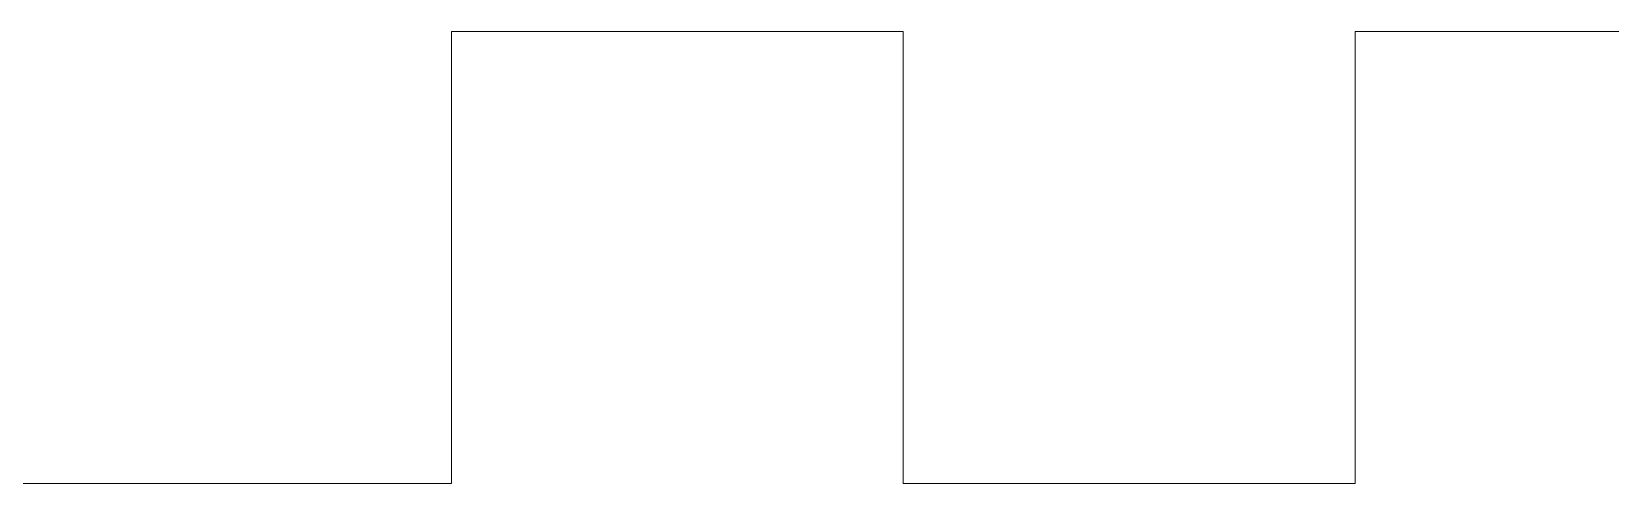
# Model space of a CAD drawing. Header units: millimetres. Extents: x 936 to 2708, y -212 to 661.
# Drawn here: x 2534.57 to 2551.56, y -72.43 to -67.57 of the extents above; entities that cross this region are included whole.
import ezdxf

# ---------------------------------------------------------------- set-up
doc = ezdxf.new("R2010")
doc.units = ezdxf.units.MM
doc.header["$MEASUREMENT"] = 0

msp = doc.modelspace()

# ---------------------------------------------------------------- linework, layer by layer
at = {"color": 1, "lineweight": 0}
for p, q in [((2539.091, -72.428), (2539.091, -67.566)), ((2539.091, -67.566), (2543.953, -67.566)), ((2543.953, -67.566), (2543.953, -72.428)), ((2548.816, -72.428), (2548.816, -67.566)), ((2548.816, -67.566), (2553.678, -67.566)), ((2534.228, -72.428), (2539.091, -72.428)), ((2543.953, -72.428), (2548.816, -72.428))]:
    msp.add_line(p, q, dxfattribs=at)

doc.saveas('drawing.dxf')
